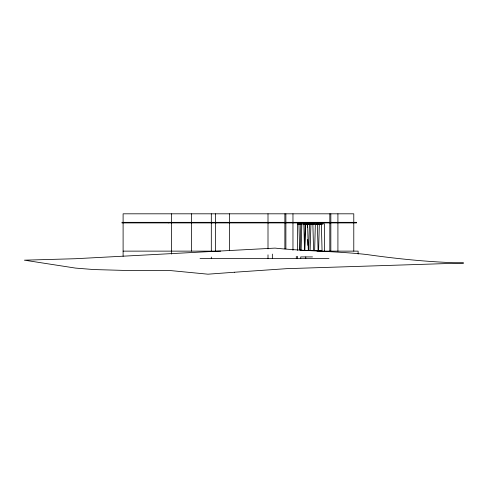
<?xml version="1.0" encoding="UTF-8"?>
<svg xmlns="http://www.w3.org/2000/svg" width="488" height="488" viewBox="0 0 488 488"><rect width="100%" height="100%" fill="white"/><g stroke="black" fill="none" stroke-linecap="round" stroke-linejoin="round"><path stroke-width="0.73" d="M300.126 250.185L300.834 223.455M301.798 224.559L301.108 250.551L308.306 250.551L307.592 223.821M305.22 224.559L304.53 250.551L303.847 223.821M304.86 250.551L305.549 224.559M309.435 224.559L308.745 250.551L313.57 250.551L312.863 223.821M310.124 250.551L310.929 224.266M315.333 224.559L314.644 250.551L318.085 250.551L317.377 223.821M319.305 224.559L318.615 250.551L322.062 250.551L321.354 223.821M304.25 224.09C304.994 223.931 303.908 224.645 304.475 224.175M304.323 224.175L304.475 224.224M309.111 224.175L308.886 224.523L308.928 223.821M297.967 224.084L298.18 224.346L298.125 224.004M299.412 223.925C299.748 225.249 299.516 223.083 299.565 224.224M311.997 224.09L311.984 224.175M313.381 224.175L313.528 224.523L313.406 223.998M313.473 224.303L312.198 224.175M300.077 223.718L300.272 224.169L300.474 223.815M305.207 224.175L304.909 224.486L305.006 223.821M308.16 223.998L308.129 224.175M306.885 224.175L308.257 224.175M314.974 224.175L314.577 224.431L314.742 223.821M318.042 224.023L318.048 224.535L318.097 224.132M321.915 224.224C321.928 223.656 322.361 224.767 321.885 224.053M301.493 224.266L301.303 224.523L301.34 223.821M304.902 224.266L304.652 224.486L304.695 223.833M308.142 224.266L307.776 224.266M318.939 224.266L318.505 224.352L318.713 223.821M308.074 224.09L308.434 224.175L308.074 224.266M297.942 224.053C298.247 223.126 298.491 225.206 297.961 224.175M310.191 223.87L310.191 224.486L310.801 224.523M298.272 224.175L299.449 224.175M304.244 224.175L303.316 224.132M316.523 224.175L317.816 224.175M320.464 224.175L321.793 224.175M300.297 250.185L301.279 250.185M123.104 251.131L220.674 251.131M316.98 251.131L358.125 251.131L358.125 254.089M312.509 256.92L300.724 256.92L300.724 258.536M200.019 258.536L328.967 258.536M303.164 224.224C303.42 225.206 303.341 222.998 303.091 224.266M307.294 224.559L307.367 227.53M307.684 239.413L307.843 245.354M298.93 223.821L299.62 249.807M353.782 222.339L353.782 213.811L123.104 213.811L123.104 222.339M353.782 222.918L353.782 251.131M337.916 213.811L337.916 222.339M337.916 222.918L337.916 251.131M330.84 213.811L330.84 222.339M330.84 222.918L330.84 251.131M329.827 213.811L329.827 222.339M329.827 222.918L329.827 251.131M324.374 251.131L324.374 223.821L297.412 223.821L297.412 250.368M305.775 256.92L305.775 258.536M297.497 256.31L297.497 258.536M296.301 256.31L296.301 258.536M292.965 213.811L292.965 222.339M292.965 222.918L292.965 250.368M285.883 213.811L285.883 222.339M285.883 222.918L285.883 248.843M284.876 213.811L284.876 248.843M272.347 254.089L272.347 258.536M268.638 222.339L268.638 222.918M268.004 213.811L268.004 222.339M268.004 222.918L268.004 248.843M268.004 254.834L268.004 258.536M229.549 213.811L229.549 222.339M229.549 222.918L229.549 250.368M216.135 222.339L216.135 222.918M215.495 213.811L215.495 222.339M215.495 222.918L215.495 251.131M211.944 222.339L211.944 222.918M211.31 213.811L211.31 222.339M211.31 222.918L211.31 251.131M211.31 257.054L211.31 258.536M191.369 213.811L191.369 222.339M191.369 222.918L191.369 251.131M171.428 213.811L171.428 222.339M171.428 222.918L171.428 254.089M168.641 222.339L168.641 222.918M123.104 222.918L123.104 256.31M311.893 224.084C312.076 225.364 312.509 223.23 311.893 224.084M306.562 224.084C306.769 225.377 307.184 223.205 306.562 224.084M306.659 224.132L306.671 224.09M316.132 224.084C316.383 225.395 316.846 223.187 316.132 224.084M316.248 224.132L316.248 224.132M320.067 224.084C320.305 225.383 320.823 223.205 320.067 224.084M320.183 224.132L320.189 224.09M234.386 272.243L207.943 274.189L170.031 270.535L131.681 270.62L93.867 269.559L75.573 268.101L24.4 260.177L75.628 258.713L275.012 248.111C305.451 251.228 336.116 251.125 366.519 254.498C398.702 259.061 431.093 262.263 463.6 263.02L286.328 268.681L234.386 272.243M356.569 222.339L121.963 222.339L121.963 222.918L356.569 222.918L356.569 222.339"/></g></svg>
